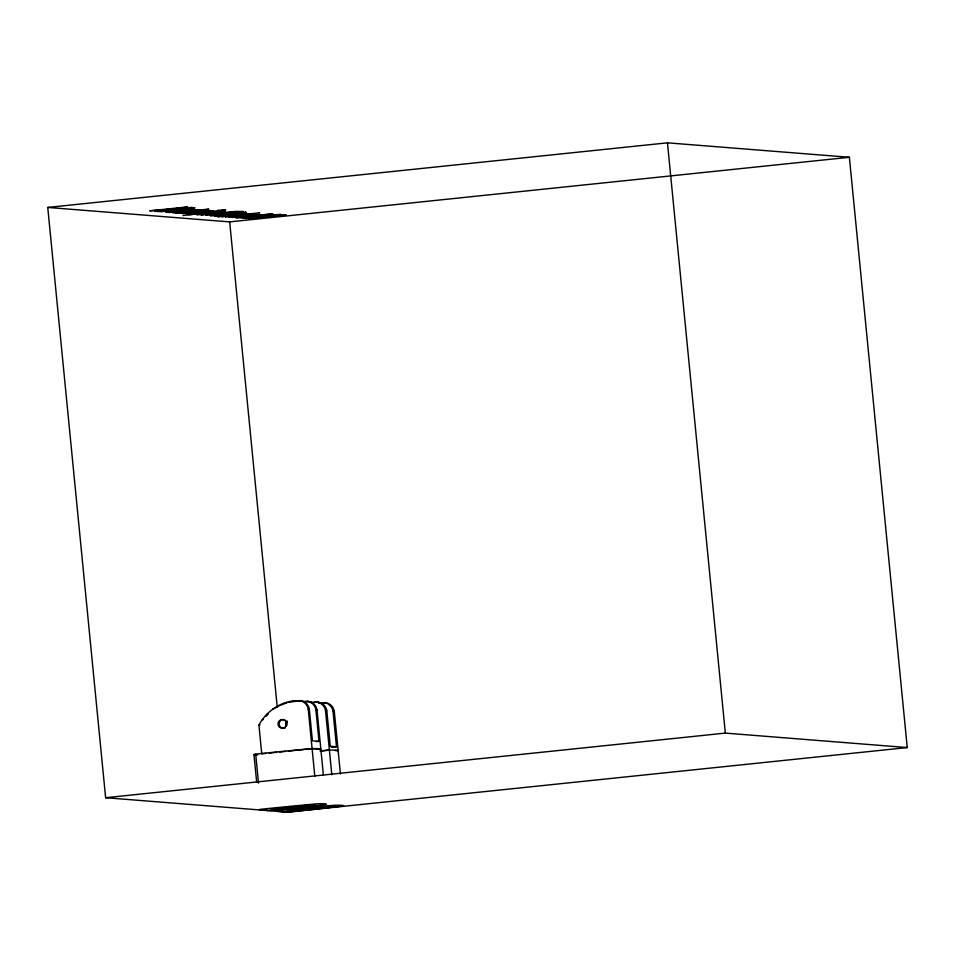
<?xml version="1.0" encoding="UTF-8"?>
<svg xmlns="http://www.w3.org/2000/svg" width="955" height="955" viewBox="0 0 955 955"><rect width="100%" height="100%" fill="white"/><g stroke="black" fill="none" stroke-linecap="round" stroke-linejoin="round"><path stroke-width="1.43" d="M266.194 753.4L261.754 753.865L258.924 725.084C266.994 709.72 285.342 698.201 302.89 701.197A10.529 10.338 -85.5 0 1 309.336 709.314L312.416 740.817L318.994 741.343L315.914 709.828A10.529 10.338 -85.5 0 0 309.468 701.71L303.32 701.424M266.314 716.214L268.224 713.97L267.125 713.886M236.995 217.776L244.194 217.859L267.281 215.221L240.314 217.43M278.848 706.175L272.736 709.123M280.113 705.423L286.894 702.689L285.796 702.605M288.326 702.367L300.813 700.612M245.614 214.123C259.784 211.64 195.799 218.743 225.595 216.224M216.773 211.915C237.759 208.966 164.952 216.558 196.694 214.004M247.381 214.517L251.225 213.872L240.6 215.221M274.742 215.078L245.805 218.456L279.636 215.46L278.514 215.579M47.75 207.438L667.461 142.832L849.377 157.277L907.25 747.562L287.539 812.168L105.623 797.723L47.75 207.438L229.666 221.894L849.377 157.277M265.49 216.045L242.964 218.229L279.612 214.409L280.937 214.517L251.929 217.907L286.249 214.935L248.694 218.683L270.325 216.427M316.415 741.617L318.994 741.343M269.155 753.089L276.556 752.313M279.517 752.003L285.45 751.394M288.41 751.084L312.094 748.613A108.237 3.593 -5.6 0 1 320.868 749.305M331.325 747.276L336.494 746.738L333.02 711.296A10.529 10.338 -85.5 0 0 326.574 703.178L319.065 702.976M320.498 751.012L329.391 750.081A108.237 3.593 -5.6 0 1 338.154 750.785L335.229 750.546M105.623 797.723L725.334 733.106L907.25 747.562M206.22 214.553L221.369 213.634M230.644 214.911L224.843 215.484M212.344 213.765L235.658 211.401L243.239 211.521L205.647 215.269L206.578 215.341M217.358 215.209L210.315 215.699L239.407 213.037L238.714 212.989M233.032 214.935L244.277 214.063L223.733 216.093L243.25 213.251L239.765 213.287L214.314 216.081L239.263 213.645L218.241 215.699L222.384 215.544M179.289 211.867L197.697 209.634L168.76 212.464L193.71 210.028L172.688 212.082L176.83 211.926M206.996 214.087L209.849 213.813M238.619 216.594L256.943 214.374L228.257 217.167L236.052 216.821M204.203 214.589L200.837 214.887L225.32 211.855L196.635 214.648L204.442 214.314M305.779 701.412L310.566 701.806A10.529 10.338 -85.5 0 1 317 709.923L323.423 775.424M310.22 702.474L317.012 702.009L320.367 702.677A10.529 10.338 -85.5 0 1 326.801 710.795L330.287 746.249L336.494 746.738M314.219 702.391L318.29 702.104M318.994 703.178L327.851 703.274A10.529 10.338 -85.5 0 1 334.298 711.391L340.434 774.004M222.766 209.897L223.625 209.957L217.68 210.422L218.54 210.494M224.903 210.064L225.75 210.136L188.242 213.884L189.09 213.956M258.912 212.738L259.736 212.81L222.181 216.582L222.957 216.642M245.316 212.141L246.175 212.213L233.39 213.24L234.19 213.299M238.034 211.891L223.1 212.941L225.499 213.192M212.714 210.948L213.574 211.007L186.118 213.717L186.977 213.789M220.319 211.544L221.142 211.616L183.05 215.424L183.897 215.496M252.001 214.039L252.8 214.099L225.237 216.821L226.084 216.892M307.391 701.137L308.489 701.233M324.509 702.605L325.786 702.701M292.922 701.006L294.021 701.089M299.727 700.528L301.792 701.101A10.529 10.338 -85.5 0 1 308.238 709.219L309.336 709.314M315.914 709.828L317 709.923M317.012 702.009L319.077 702.582A10.529 10.338 -85.5 0 1 325.524 710.699L326.801 710.795M333.02 711.296L334.298 711.391M262.339 719.497L263.437 719.581M258.924 725.084L260.023 725.167M319.4 749.198L312.094 748.613A203.94 6.757 -5.6 0 0 255.689 754.092A29.581 0.979 -5.6 0 0 255.104 754.76L257.731 754.963M667.461 142.832L725.334 733.106M325.524 710.699L331.803 774.756M308.238 709.219L314.804 776.188M229.666 221.894L277.213 706.867M255.689 754.092L258.53 783.112M253.958 754.557L256.668 782.133M320.044 750.952A203.94 6.757 -5.6 0 1 329.391 750.081M286.082 726.349A4.357 4.286 -85.5 0 1 287.192 721.156M283.026 728.295A4.357 4.286 -85.5 0 1 279.194 723.042A4.357 4.286 -85.5 0 1 284.829 719.843M286.643 721.132A4.357 4.286 -85.5 0 1 287.252 722.087M285.211 727.889A4.357 4.286 -85.5 0 1 284.148 728.235M286.846 725.346A4.357 4.286 -85.5 0 1 287.025 723.102M191.728 209.145L187.884 209.79L193.304 209.372L165.74 212.094L191.728 209.145M190.152 211.855L181.211 212.738L190.152 211.855M251.798 216.749L242.845 217.633L251.798 216.749M172.819 212.655L208.668 209.229L172.819 212.655M182.047 213.419L210.613 210.661L182.047 213.419M175.35 212.881L182.56 212.965L205.647 210.327L175.35 212.881M221.345 212.237L211.891 212.917L221.345 212.237M252.956 214.756L243.513 215.424L252.956 214.756M194.784 207.88L161.037 211.724L156.405 211.353L194.784 207.88M195.489 213.789L215.902 211.831L195.489 213.789M248.252 216.176L235.491 217.633L272.963 213.884L232.125 217.37L248.252 216.176M172.091 209.145L155.784 211.306L154.65 211.21L167.805 209.491L149.708 210.828L186.476 207.008L187.586 207.104L175.314 208.703L192.277 207.474L172.091 209.145M312.679 804.79L270.086 809.231L315.604 805.029L312.679 804.79M329.976 806.271L287.371 810.711L332.901 806.498L329.976 806.271M267.09 810.425L260.512 809.9A29.581 0.979 -5.6 0 1 261.097 809.231A203.94 6.757 -5.6 0 1 317.502 803.752A108.237 3.593 -5.6 0 1 326.276 804.456A203.94 6.757 -5.6 0 1 274.252 810.282A29.581 0.979 -5.6 0 1 267.09 810.425M284.375 811.893L277.798 811.38A29.581 0.979 -5.6 0 1 278.382 810.711A203.94 6.757 -5.6 0 1 334.799 805.232A108.237 3.593 -5.6 0 1 343.561 805.925A203.94 6.757 -5.6 0 1 291.538 811.75A29.581 0.979 -5.6 0 1 284.375 811.893M285.808 726.337A4.357 4.286 -85.5 0 0 282.632 719.521A4.357 4.286 -85.5 0 0 278.418 725.74A4.357 4.286 -85.5 0 0 285.808 726.337"/></g></svg>
